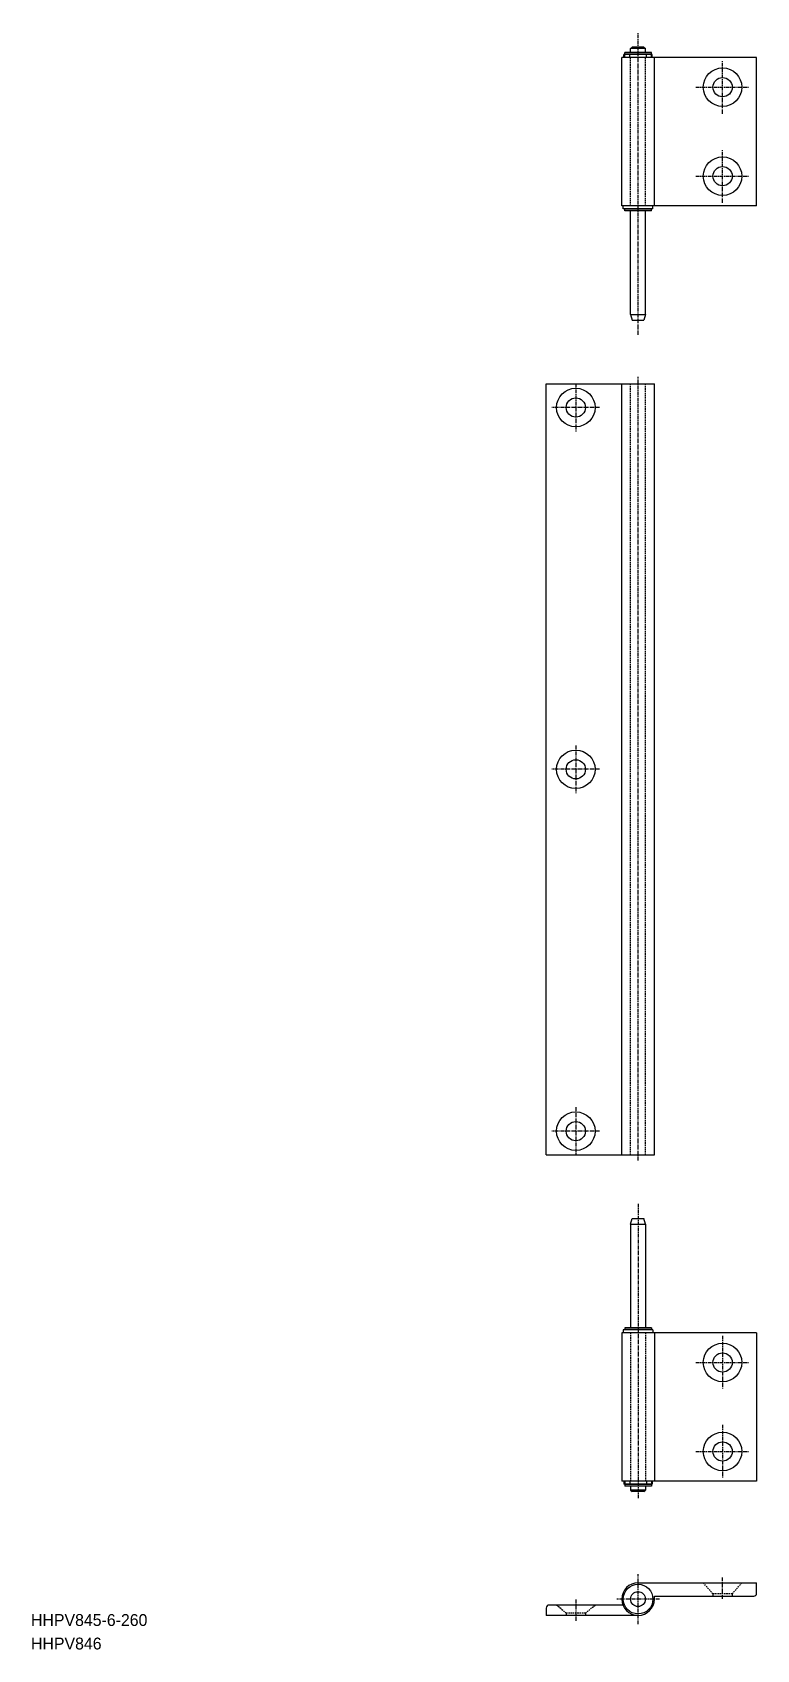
# Model space of a CAD drawing. Extents: x 0 to 245, y -9 to 536.
import ezdxf

# ---------------------------------------------------------------- set-up
doc = ezdxf.new("R2010")
doc.units = 0
doc.linetypes.add('CENTER', pattern=[2, 1.25, -0.25, 0.25, -0.25])
doc.linetypes.add('DASHED', pattern=[0.75, 0.5, -0.25])
doc.layers.get('0').update_dxf_attribs({"linetype": 'CONTINUOUS'})
doc.layers.add('CENTER', color=1, linetype='CENTER')

msp = doc.modelspace()

# ---------------------------------------------------------------- linework, layer by layer
at = {"color": 7, "linetype": 'CONTINUOUS'}
for p, q in [((209.25, 529.55), (200.25, 529.55)), ((200.25, 528.95), (200.25, 529.55)), ((202.25, 530.85), (202.75, 531.35)), ((207.25, 530.85), (202.25, 530.85)), ((202.25, 529.55), (202.25, 530.85)), ((206.75, 531.35), (202.75, 531.35)), ((206.75, 531.35), (207.25, 530.85)), ((207.25, 529.55), (207.25, 530.85)), ((209.25, 528.95), (209.25, 529.55)), ((199.25, 477.85), (199.25, 527.85)), ((244.75, 527.85), (199.25, 527.85)), ((209.5, 528.85), (200, 528.85)), ((200, 527.85), (200, 528.85)), ((209.25, 528.95), (200.25, 528.95)), ((200.28, 527.85), (200.28, 528.85)), ((201.95, 527.85), (201.95, 528.85)), ((207.55, 527.85), (207.55, 528.85)), ((209.23, 527.85), (209.23, 528.85)), ((209.5, 527.85), (209.5, 528.85)), ((210.25, 477.85), (210.25, 527.85)), ((244.75, 477.85), (244.75, 527.85)), ((244.75, 477.85), (199.25, 477.85)), ((199.75, 476.85), (199.75, 477.85)), ((209.75, 476.85), (199.75, 476.85)), ((200.25, 476.15), (200.25, 476.75)), ((209.25, 476.75), (200.25, 476.75)), ((209.25, 476.15), (200.25, 476.15)), ((202.25, 441.21), (202.25, 476.15)), ((207.25, 441.21), (207.25, 476.15)), ((209.25, 476.15), (209.25, 476.75)), ((209.75, 476.85), (209.75, 477.85)), ((202.25, 441.21), (207.25, 441.21)), ((202.25, 441.21), (202.75, 439.35)), ((202.75, 439.35), (206.75, 439.35)), ((207.25, 441.21), (206.75, 439.35)), ((173.75, 417.85), (210.25, 417.85)), ((173.75, 157.85), (173.75, 417.85)), ((199.25, 157.85), (199.25, 417.85)), ((210.25, 157.85), (210.25, 417.85)), ((173.75, 157.85), (210.25, 157.85)), ((202.25, 134.48), (202.75, 136.35)), ((202.75, 136.35), (206.75, 136.35)), ((207.25, 134.48), (206.75, 136.35)), ((202.25, 134.48), (202.25, 99.55)), ((202.25, 134.48), (207.25, 134.48)), ((207.25, 134.48), (207.25, 99.55)), ((209.75, 98.85), (199.75, 98.85)), ((199.75, 98.85), (199.75, 97.85)), ((209.25, 99.55), (200.25, 99.55)), ((200.25, 99.55), (200.25, 98.95)), ((209.25, 98.95), (200.25, 98.95)), ((209.25, 99.55), (209.25, 98.95)), ((209.75, 98.85), (209.75, 97.85)), ((244.75, 97.85), (199.25, 97.85)), ((199.25, 97.85), (199.25, 47.85)), ((210.25, 97.85), (210.25, 47.85)), ((244.75, 97.85), (244.75, 47.85)), ((244.75, 47.85), (199.25, 47.85)), ((200, 47.85), (200, 46.85)), ((209.5, 46.85), (200, 46.85)), ((209.25, 46.75), (200.25, 46.75)), ((200.25, 46.75), (200.25, 46.15)), ((209.25, 46.15), (200.25, 46.15)), ((200.28, 47.85), (200.28, 46.85)), ((201.95, 47.85), (201.95, 46.85)), ((202.25, 46.15), (202.25, 44.85)), ((207.25, 44.85), (202.25, 44.85)), ((202.25, 44.85), (202.75, 44.35)), ((206.75, 44.35), (202.75, 44.35)), ((206.75, 44.35), (207.25, 44.85)), ((207.25, 46.15), (207.25, 44.85)), ((207.55, 47.85), (207.55, 46.85)), ((209.23, 47.85), (209.23, 46.85)), ((209.25, 46.75), (209.25, 46.15)), ((209.5, 47.85), (209.5, 46.85)), ((204.75, 13.56), (244.75, 13.56)), ((244.75, 10.06), (244.75, 13.56)), ((199.63, 6.06), (174.75, 6.06)), ((210.25, 9.06), (243.75, 9.06)), ((210.25, 8.06), (210.25, 9.06)), ((173.75, 5.06), (173.75, 2.56)), ((204.75, 2.56), (173.75, 2.56))]:
    msp.add_line(p, q, dxfattribs=at)
at = {"color": 3, "linetype": 'DASHED'}
for p, q in [((202.25, 477.85), (202.25, 527.85)), ((207.25, 477.85), (207.25, 527.85)), ((202.25, 157.85), (202.25, 417.85)), ((207.25, 157.85), (207.25, 417.85)), ((202.25, 97.85), (202.25, 47.85)), ((207.25, 97.85), (207.25, 47.85)), ((230, 9.81), (226.75, 13.56)), ((236.5, 9.81), (239.75, 13.56)), ((180.5, 3.31), (177.25, 6.06)), ((187, 3.31), (190.25, 6.06)), ((236.5, 9.81), (230, 9.81)), ((230, 9.81), (230, 9.06)), ((236.5, 9.81), (236.5, 9.06)), ((187, 3.31), (180.5, 3.31)), ((180.5, 3.31), (180.5, 2.56)), ((187, 3.31), (187, 2.56))]:
    msp.add_line(p, q, dxfattribs=at)
at = {"color": 7, "linetype": 'CONTINUOUS'}
for centre, radius in [((233.25, 517.85), 6.5), ((233.25, 517.85), 3.25), ((233.25, 487.85), 6.5), ((233.25, 487.85), 3.25), ((183.75, 409.85), 6.5), ((183.75, 409.85), 3.25), ((183.75, 287.85), 6.5), ((183.75, 287.85), 3.25), ((183.75, 165.85), 6.5), ((183.75, 165.85), 3.25), ((233.25, 87.85), 6.5), ((233.25, 87.85), 3.25), ((233.25, 57.85), 6.5), ((233.25, 57.85), 3.25), ((204.75, 8.06), 5), ((204.75, 8.06), 2.5)]:
    msp.add_circle(centre, radius, dxfattribs=at)
for centre, radius, start, end in [((204.75, 8.06), 5.5, 90, 0), ((174.75, 5.06), 1, 90, 180), ((243.75, 10.06), 1, 270, 360)]:
    msp.add_arc(centre, radius, start, end, dxfattribs=at)
for p in [(204.75, 527.85), (204.75, 527.85), (204.75, 47.85), (204.75, 47.85)]:
    msp.add_point(p, dxfattribs=at)
at = {"layer": 'CENTER', "color": 1, "linetype": 'CENTER'}
for p, q in [((204.75, 434.35), (204.75, 536.35)), ((233.25, 508.85), (233.25, 526.85)), ((224.25, 517.85), (242.25, 517.85)), ((233.25, 478.85), (233.25, 496.85)), ((224.25, 487.85), (242.25, 487.85)), ((204.75, 155.9), (204.75, 420.23)), ((183.75, 417.89), (183.75, 401.81)), ((191.79, 409.85), (175.71, 409.85)), ((183.75, 295.89), (183.75, 279.81)), ((191.79, 287.85), (175.71, 287.85)), ((183.75, 173.89), (183.75, 157.81)), ((191.79, 165.85), (175.71, 165.85)), ((204.75, 141.35), (204.75, 41.85)), ((233.25, 96.85), (233.25, 78.85)), ((224.25, 87.85), (242.25, 87.85)), ((233.25, 66.85), (233.25, 48.85)), ((224.25, 57.85), (242.25, 57.85)), ((204.75, -0.35), (204.75, 16.46)), ((233.25, 8.18), (233.25, 15.33)), ((183.75, 7.93), (183.75, 0.79)), ((211.94, 8.06), (197.55, 8.06))]:
    msp.add_line(p, q, dxfattribs=at)
msp.add_point((204.75, 8.06), dxfattribs=at)

# ---------------------------------------------------------------- texts
at = {"color": 7, "linetype": 'CONTINUOUS'}
for s, p in [('HHPV845-6-260', (0, -0.99)), ('HHPV846', (0, -8.92))]:
    msp.add_text(s, height=4, dxfattribs=at).set_placement(p)

doc.saveas('drawing.dxf')
